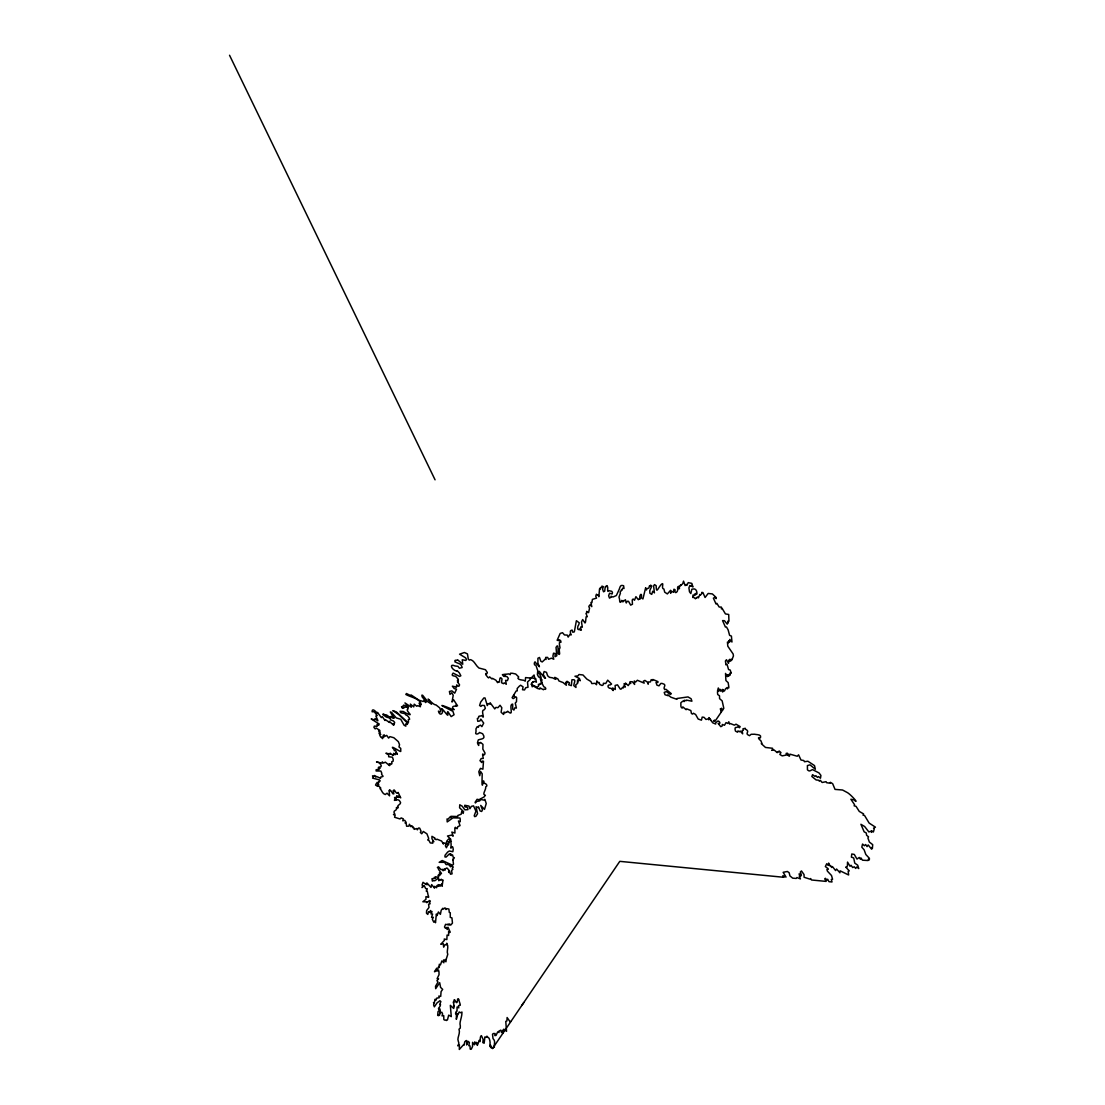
<?xml version="1.0" encoding="UTF-8"?>
<svg xmlns="http://www.w3.org/2000/svg" width="1105" height="1105" viewBox="0 0 1105 1105"><rect width="100%" height="100%" fill="white"/><g stroke="black" fill="none" stroke-linecap="round" stroke-linejoin="round"><path stroke-width="1.5" d="M708.678 719.797L708.899 717.601L710.764 720.115M521.809 1005.453L523.798 1002.511M533.453 681.523L531.574 683.456L532.182 686.799L533.397 686.053L537.665 688.526L539.82 689.119L540.027 687.863L543.425 689.727L544.061 689.092C546.768 690.293 546.063 687.296 543.784 686.73L541.409 682.172C539.723 679.92 542.5 678.456 540.152 675.556L539.972 674.078C536.519 673.815 539.074 669.533 539.986 672.227L544.654 678L545.497 678.249L543.218 674.451L544.13 671.536L546.478 672.323L547.652 675.79L549.434 677.324L552.68 677.862C560.953 682.462 549.53 674.078 557.956 679.009L558.964 680.97L563.108 682.572L566.34 685.252L565.677 682.6L566.934 682.89L566.312 681.716L567.155 681.288L569.503 682.904L568.564 684.713L571.368 685.653L571.934 679.755C576.934 678.94 574.006 682.379 573.757 685.611L575.954 687.476L575.802 684.686L577.639 683.387L577.28 681.84L578.177 681.937L577.473 680.418L578.785 680.321L578.302 679.34L580.194 680.749L579.407 678.456L574.959 676.232L577.956 675.915L578.965 674.506L582.984 674.975L586.824 679.078L590.885 681.523L591.81 683.581L595.305 683.318L596.52 684.741L596.824 681.633C596.272 679.202 598.358 684.175 599.159 682.448L599.766 684.478L602.128 685.528L603.385 684.699L603.358 683.277L605.761 683.456L607.695 680.169L611.562 684.036L610.292 684.865C606.507 684.382 607.736 688.94 611.106 688.36L613.151 690.57L612.64 688.001L615.292 689.52L615.14 685.445L617.488 684.851L620.319 689.147L621.369 688.94L622.377 687.642L623.331 687.973L623.455 686.108L625.25 687.103L624.035 683.76L625.803 684.299L625.458 683.042L628.22 685.583L629.947 683.014L630.748 683.553L629.988 681.688L632.391 681.757L634.588 684.451L634.284 680.984L635.665 682.006L637.35 680.266L644.187 683.125L643.4 681.191L644.933 680.404L647.641 682.338L648.179 684.23L648.483 682.006L650.458 681.909L651.218 679.616L652.558 680.528L652.862 679.478L657.931 681.592L657.876 682.448L656.011 682.448L656.936 685.155L658.994 685.832L660.914 683.346L662.448 683.539C667.793 684.907 662.13 687.296 664.823 689.658L665.873 689.244L671.315 693.678L670.39 694.437L666.315 691.578L664.216 692.407L665.003 694.755L667.959 695.653L667.973 694.907L670.928 697.2L676.909 699.327L677.061 698.484L688.014 696.924L691.108 698.761L691.937 701.205L686.454 700.1C686.357 702.117 683.636 698.471 684.216 701.551L682.807 701.123L680.846 702.766L680.887 705.943C680.721 707.159 682.683 709.493 682.807 706.869L686.136 709.686L686.813 708.913L690.846 710.529L691.44 713.512L692.573 714.079L693.415 713.25L695.598 714.465L698.208 719.065L701.454 720.17L702.2 717.104L704.009 717.325L706.026 719.466L709.451 718.443L712.739 722.808L715.722 724.051L715.584 722.836L717.463 721.358C717.96 719.59 722.311 724.148 718.167 723.513L720.792 726.676L722.187 725.999L722.311 724.466L724.479 725.267L726.054 722.629L727.85 723.457L728.803 721.772L729.562 724.107L730.336 723.526L734.383 725.156L735.999 724.176L740.143 726.607L739.521 727.725L737.864 726.786C736.579 728.292 735.005 726.22 735.032 729.038L735.447 731.068L737.491 732.201C737.974 728.941 739.093 733.347 740.184 731.054L742.67 733.831L742.104 730.585L743.306 730.35L742.961 728.803L745.323 728.306L745.212 729.01C751.262 732.104 743.499 733.112 749.494 735.668L751.138 734.3L754.549 734.231C756.234 734.797 761.842 734.217 760.502 737.56L760.088 738.002C757.312 736.648 758.527 739.148 760.806 740.64L761.925 743.333L761.262 743.61L765.489 747.45L772.505 748.265L772.934 749.66L771.649 750.336L774.094 749.936L777.229 752.657L777.768 751.773L778.873 752.16L779.108 750.972L780.945 752.56L779.84 754.466L782.202 755.875L786.138 755.088L786.194 753.389L787.368 753.182L788.362 754.301L787.23 754.867L789.384 756.248L789.951 754.149L797.244 756.234L798.583 754.826L800.987 760.033L803.818 760.53L804.44 761.718L807.879 761.235L814.509 765.585L815.366 769.232L809.979 764.853L807.41 765.572L807.437 769.826C809.564 771.829 809.896 770.765 812.493 769.577L819.054 772.948L820.918 775.434L820.49 778.238L818.584 776.594L817.424 777.381L815.849 775.669L814.993 776.401L812.562 774.674L811.857 776.484L816.125 779.95L818.708 780.213L819.358 781.249L820.311 780.337L822.134 782.492L826.057 781.677L826.595 782.713L830.242 783.238L830.338 782.299L832.659 783.694L835.035 789.398L842.549 790.006L846.9 792.34C850.173 793.721 860.643 805.49 853.806 799.813L850.891 799.26L854.538 804.661L854.151 805.821L856.043 806.346L859.276 811.429L863.558 813.888L863.005 815.131L864.538 815.476L869.138 823.073L875.464 827.175L873.544 828.115L874.221 829.054L873.378 832.024L871.693 830.725L871.596 832.369L870.837 831.209L868.848 831.927L864.663 826.526L860.919 824.289L864.138 831.816L866.279 832.977L866.596 835.283L868.53 836.817L867.895 837.949L869.386 842.079L872.715 844.662L872.37 848.488L872.052 847.618L871.583 849.165L868.185 844.952L867.066 846.61L865.643 844.538L864.372 845.753L862.549 844.04L861.803 847.176L864.11 849.773L865.823 854.51L869.414 858.336L869.304 859.925L868.35 859.165L867.991 860.519L862.452 860.187L860.961 857.936L860.422 859.248L859.262 857.452L856.983 859.082L854.276 854.414L851.762 853.999L851.403 857.149L853.709 857.936L854.759 863.102L857.701 865.201L858.765 868.558L856.693 867.011L855.698 868.433L854.262 866.803L852.687 867.536L851.03 865.256L850.063 866.292L847.521 862.093L847.452 865.588L846.817 867.245L845.712 867.052L849.303 870.906L848.17 871.265L848.64 874.98L840.09 870.823L839.924 872.798L836.596 869.013L835.601 870.588L832.41 866.541L831.637 867.494L830.587 865.56L829.786 865.823L828.653 863.074L828.17 865.422L826.747 863.696L825.352 866.555L828.018 868.613L828.294 869.331L826.899 869.497L827.424 871.182L831.499 875.492L832.576 879.276L831.305 879.456L832.024 881.97L828.971 881.68L827.645 879.221L826.83 880.008L825.407 878.295L824.731 878.834L826.139 881.403L811.443 879.981L810.669 878.544L809.937 879.138L804.109 877.26L804.026 874.525L801.457 870.933L800.338 872.025L801.443 875.215L799.053 873.945L800.697 876.376L799.247 875.975L800.421 878.903L796.898 877.55L796.304 878.434L792.686 878.157L789.923 875.892L789.191 872.784L787.395 871.472L783.141 872.301L786.042 877.052L782.672 875.892L783.832 877.287L619.781 861.348L492.54 1048.507C492.139 1046.684 491.034 1049.308 491.311 1046.808L490.841 1047.499L490.606 1045.109L490.109 1046.67L489.902 1044.626C490.675 1042.429 489.225 1036.02 487.291 1037.36L486.96 1036.145L485.882 1037.333L484.929 1036.891L484.142 1043.244L482.802 1042.581L483.161 1039.46L481.421 1035.634C479.308 1035.91 481.02 1045.164 479.266 1040.302L477.305 1045.399L477.319 1043.079L475.924 1043.963L476.352 1042.36L475.04 1043.286L474.749 1041.877L474.349 1044.791L472.595 1042.333L472.567 1046.421L471.283 1049.211C468.824 1050.717 471.393 1044.349 468.81 1045.717L469.376 1042.443L468.064 1041.311L466.642 1044.943L466.669 1040.551L465.979 1040.703L464.791 1041.753L464.031 1045.233L463.658 1044.612L459.307 1049.474L459.404 1044.902L457.898 1045.896L458.893 1043.203L458.271 1041.131C456.738 1038.023 460.647 1033.534 458.989 1029.211L460.274 1028.078L460.329 1025.854C458.989 1022.318 462.07 1017.829 461.973 1012.042L460.495 1012.733L459.224 1011.959L457.884 1014.639L456.752 1013.271L457.456 1014.998L456.337 1019.335L456.42 1014.873C454.901 1014.39 455.73 1011.213 457.014 1011.158L457.083 1007.014L458.782 1007.857C457.042 1003.699 461.241 1006.779 460.177 1004.265L458.506 998.879L458.257 1000.218L457.608 999.031C456.876 1009.238 454.017 993.657 453.837 1002.58L453.312 1001.986L454.141 1006.13L453.533 1005.343C455.067 1007.373 453.575 1006.766 453.699 1008.451L450.343 1005.343L451.268 1016.614L448.699 1015.122L447.47 1019.901L446.31 1020.509C445.757 1019.266 445.039 1020.91 443.823 1019.528L443.754 1015.661L442.014 1015.896L442.608 1013.989L441.807 1012.208L440.149 1012.774L440.177 1010.011L439.61 1015.081L439.182 1014.376L438.726 1015.661L437.663 1015.385L438.036 1011.614L439.735 1010.067L438.63 1009.404L439.845 1008.741L438.45 1008.561L440.149 1006.103L440.508 1004.625L439.68 1004.528L440.867 1001.6L439.928 1000.716L437.055 1002.87L434.348 1006.835L433.588 1004.915L434.306 1002.87L433.478 1002.636L434.569 1002.166L434.969 999.307C437.815 1001.669 434.873 997.553 437.663 997.981L439.251 997.718L438.823 996.033L440.715 996.406L441.075 991.627L442.663 989.376L440.591 987.4L439.68 982.69L435.688 988.699L435.522 986.309L437.967 982.083L436.958 980.66L438.561 978.809L437.097 978.698L439.03 974.679L438.989 971.944L438.492 969.928L437.594 970.964L437.041 969.61L436.641 970.853L434.472 971.751L436.668 968.242L438.644 967.98L438.588 966.447L439.348 966.972L439.293 964.237L440.439 964.927L441.862 960.908L443.865 962.773L443.575 959.941L445.95 961.778L445.218 959.458L445.895 960.245L447.76 954.347C446.116 950.797 449.321 947.33 446.765 943.228L446.379 944.858L445.066 944.568L443.658 947.165L443.243 943.67L440.771 944.292L444.459 940.3L444.224 939.001L446.862 939.568L447.069 935.037L448.602 935.479L448.63 931.322L449.473 932.551L450.246 932.164L447.967 927.219L447.263 929.485L446.503 927.427L445.495 928.324L444.486 927.012L445.591 924.319L447.981 924.788L448.064 923.96L449.21 925.092L449.611 923.918L450.674 925.134L452.456 923.131L451.945 917.896L450.26 917.371L450.288 912.744L449.293 912.412L448.865 909.028L446.627 908.614L446.006 909.553C444.749 905.106 443.547 911.363 442.843 908.227L441.199 910.299L440.398 914.346L438.395 911.957L437.124 915.562L436.351 913.987L435.508 922.73L434.735 920.907L433.782 922.205L432.317 919.194L433.353 917.316L431.544 917.371L432.594 914.015L430.95 913.876L431.986 911.514L430.964 912.164L430.66 910.534L429.154 912.454L428.533 911.666L427.801 914.443L426.461 913.213L426.641 910.575L429.03 907.44L428.588 904.277L430.163 903.752L429.458 902.813L430.342 901.114L429.555 900.52L426.71 902.675L426.558 901.86L422.842 901.763L425.936 899.346L425.964 896.625L428.602 897.343A2.279 1.464 -83.4 0 0 428.174 895.492L427.276 891.293L426.226 891.1L427.304 888.779L425.687 888.613L424.223 885.588L422.041 887.591L423.105 885.658L422.055 885.064L423.008 882.301L425.978 884.47L426.102 883.365L427.083 884.787L426.972 882.992L431.019 887.412L431.654 884.608L434.514 888.171L434.652 886.307L436.655 887.729L436.917 885.533L438.436 886.348L438.091 884.635L440.149 886.182L439.914 884.732L442.345 886.251L441.751 883.862L442.359 884.525L442.995 880.022L442.262 880.63L441.296 879.221L440.384 880.229L439.652 879.497L438.851 880.754L438.436 878.144L434.873 880.713C432.566 880.975 433.975 879.732 432.359 881.155L432 878.668L434.403 878.544L434.224 877.398L435.563 878.226L435.398 876.707L438.505 877.508L438.091 875.284L439.127 875.878L439.017 874.469L440.356 874.911L439.389 872.922L441.461 873.71C440.204 871.03 438.436 870.243 438.146 867.978L437.359 867.508L438.519 866.817L441.005 869.649L442.649 869.373L443.119 870.754L444.224 868.986L444.942 870.284L445.191 868.875L446.903 867.964L448.879 869.98L448.561 871.638L449.1 872.577L449.417 870.906L450.536 874.221L452.097 873.82L451.517 870.491L452.857 869.4L452.263 868.35L453.285 867.038L451.13 865.809L450.702 866.845L448.437 864.4L446.13 864.621L444.569 862.328L439.168 862.314L442.221 860.519L452.525 865.229L453.492 864.179L452.801 859.068L452.912 859.883L454.376 857.729L453.23 857.273L452.525 854.828L451.503 855.56L450.619 853.695L450.357 855.104L449.404 853.861L446.075 857.093L444.942 856.941L445.025 855.298L447.608 852.107L449.362 850.988L452.843 851.706L453.23 849.331C452.387 842.245 450.246 851.886 451.006 846.458C451.406 843.281 450.702 838.253 449.113 842.259L446.392 847.742L445.398 845.864L446.876 840.946L448.63 839.054L450.868 839.386L447.47 836.002L451.586 835.104L453.133 836.167L451.848 832.079L454.942 833.046L454.832 828.032L455.371 827.3L457.111 828.764L457.815 826.678L460.039 825.615L458.437 821.001L460.233 821.761L460.246 819.413L459.984 818.018L452.94 817.852L447.194 821.954L447.055 818.916L448.077 819.178L450.067 816.899L450.964 817.783L450.923 816.319L457.774 816.54L457.843 815.476L461.227 814.192L461.71 811.498L463.175 813.432L463.603 811.65L459.583 807.783L459.749 804.772L462.277 806.249L464.832 809.841L467.968 809.634C467.691 804.827 464.114 808.971 464.749 805.269L468.99 806.07L469.915 808.722L471.338 806.374L473.52 805.849L475.924 811.194L474.238 815.656L474.598 816.595L475.896 816.346L477.567 813.722L476.062 806.761L478.175 807.631L478.534 806.899L480.109 810.973L481.656 811.457L482.484 809.896L480.716 805.393L484.501 809.371L486.241 803.501L484.805 799.288L484.018 800.13L480.772 799.495L479.639 800.932L476.738 801.429L475.385 802.976L475.081 802.313L477.084 799.302L478.962 799.689L484.004 797.009L485.44 795.255L484.529 795.034C482.25 793.901 486.131 789.854 485.786 786.746C488.217 786.042 486.172 783.362 484.183 783.265C483.092 775.185 482.595 790.945 481.987 782.782L482.194 773.818L480.647 771.539L479.736 775.71L478.81 771.704L480.454 768.376L482.899 769.177L483.493 761.262L482.167 761.055L481.766 762.547L479.984 760.668L481.172 758.541L483.286 758.458L482.581 754.743L482.871 753.914L483.479 755.06L484.639 754.549L485.04 753.071L482.844 749.149L482.982 744.383L480.592 742.422C479.832 744.038 479.004 741.165 478.603 743.858L478.686 745.474L477.443 742.905L478.285 739.88C481.518 738.706 486.393 739.286 482.623 733.72L479.487 732.477C479.059 734.052 474.156 735.364 476.006 731.745L475.979 728.844L477.25 726.62L478.41 727.283L478.562 726.054L480.495 725.142L481.891 726.634L483.686 723.098L480.827 719.12L479.943 720.943L477.761 721.316L477.346 718.512L478.562 717.891C478.396 714.935 479.943 716.869 481.614 715.557C485.965 721.123 480.205 709.963 483.907 709.99L485.357 708.36L484.404 705.501L481.821 705.377L480.937 706.413L479.598 705.473L480.675 702.076L483.88 697.918L485.026 697.973L487.333 705.584L488.203 703.623L489.916 704.175L490.123 702.752L494.764 708.913L495.869 707.393L497.954 707.67L500.04 705.266L501.822 707.725L501.104 712.255L503.59 714.465L504.101 712.048C505.62 713.913 505.745 711.468 506.822 712.255L507.678 711.233C514.999 717.891 508.01 704.299 512.665 704.078L512.72 709.161L513.908 710.059L514.847 707.835L516.408 708.07L515.248 703.042L516.477 701.758L516.657 697.711C514.889 694.354 514.143 701.012 512.112 697.642L513.59 695.114L514.17 696.15L514.018 694.548L516.159 690.97L517.264 690.86L517.168 688.526L519.35 686.15L520.621 685.224L523.052 686.84L522.499 689.741L524.543 689.948L525.731 687.697L527.997 687.269L527.513 682.006L530.345 679.354L530.58 677.697L535.718 678.663L536.408 682.199L534.71 681.357L532.279 682.503M492.54 1048.507L493.825 1046.504L494.363 1047.319C493.907 1042.982 495.883 1041.476 493.01 1038.576L492.512 1034.294L493.272 1033.548L495.123 1033.534L494.833 1035.592L496.048 1035.426L497.733 1031.835L499.004 1032.54L498.894 1031.158L500.8 1030.136L501.366 1032.25L502.789 1033.12L502.347 1030.855L503.908 1029.128L503.839 1030.703L504.819 1029.874L506.532 1031.324L505.772 1021.407L506.919 1020.937L507.112 1017.525L510.054 1021.752L510.952 1021.407M542.279 680.045L540.511 679.589L540.124 677.434L538.618 676.951L537.389 674.644L537.762 670.694L535.842 665.141C532.9 665.928 534.944 659.754 535.511 662.558L539.42 666.757L537.9 663.014L537.914 658.262L539.489 657.461L540.842 661.26L542.196 661.95L544.268 660.058C545.152 657.378 546.961 661.936 545.621 657.406L547.638 657.406L548.591 659.284L551.367 658.166L553.771 659.229L552.887 656.135L553.508 653.207L555.193 653.525L554.972 656.729L556.796 655.762L556.022 647.378C558.923 642.267 557.652 651.066 558.177 653.842C561.492 656.467 557.818 649.339 560.014 647.806L559.365 643.939L559.641 641.853L560.995 642.267L560.58 640.513L558.992 639.671L558.605 640.596L557.141 640.278L560.18 633.427L562.528 632.709L564.489 634.961L567.252 635.085L568.163 637.115L570.083 634.118L571.036 635.057C569.503 629.753 570.815 630.872 572.086 630.043L572.818 632.253L574.324 631.853L576.396 620.692L579.255 622.847L578.716 624.878C577.28 626.079 576.838 631.632 579.821 628.828L580.07 630.057L581.368 630.182L580.512 627.626L581.037 626.756L582.349 627.212L581.492 622.046L582.653 619.532L585.001 622.999L585.54 621.963L586.12 616.797L587.28 616.756L585.982 613.344L587.045 612.75L586.617 611.397L588.578 612.653L589.545 608.247L588.785 606.41L590.07 604.766L591.755 606.631L590.94 602.446L591.852 602.764L592.418 599.366L596.548 598.123L595.775 596.258L596.41 594.2L597.598 595.333L598.206 594.725L598.841 596.728L599.532 588.841L600.402 589.048L600.36 587.529L601.769 587.501L601.907 586.12L603.358 586.658L602.543 589.062L603.537 591.783L604.711 591.203L605.209 586.796L605.941 586.99C605.374 586.133 607.695 584.932 607.294 586.23C608.537 586.976 606.562 593.647 608.869 590.678L611.742 591.299L612.46 592.418L612.142 593.979L609.546 593.247L608.634 595.733L609.49 598.109L611.162 597.17L611.024 596.23L612.957 597.032L616.355 595.526L618.676 590.512C619.808 588.661 619.905 584.78 622.35 585.457L623.621 585.747L624.007 588.537L622.598 588.15L621.963 590.291L621.217 589.946C621.784 591.879 619.297 590.595 620.402 593.247L618.98 597.059L619.546 599.172C619.656 603.62 620.623 602.418 621.286 601.438L621.562 600.402L622.944 601.921L623.123 600.512L624.007 600.94L625.416 599.711L626.286 602.971L627.198 601.286L628.496 601.272L630.665 605.126L632.447 604.228L632.212 599.96L633.11 599.007L634.505 600.236L635.928 596.672L638.359 599.725L639.394 598.523L640.016 599.2C638.593 595.181 642.627 591.299 641.259 597.777L642.917 598.951L645.665 587.694L646.48 589.987L646.729 588.758L648.911 588.04L649.45 585.802L650.072 586.368L650.569 585.167L651.826 585.968L649.768 590.692L649.892 593.219L651.729 594.38L652.737 591.216L654.422 592.874L653.608 585.982L654.505 584.586L656.163 585.719C656.287 594.393 657.807 588.33 661.204 584.504C664.809 581.064 660.555 589.006 663.912 588.993L664.713 592.183L667.351 593.924L670.583 590.305L670.625 593.274L671.605 591.216L673.525 592.363L673.981 589.186L675.1 589.835C674.036 593.938 677.476 593.233 677.835 589.407C677.324 588.551 677.669 585.305 678.622 587.073L678.249 588.468L679.451 588.675L679.271 585.871L680.418 585.968L680.611 584.78L680.887 585.47L682.766 583.62L683.539 581.12L685.114 585.595L686.398 584.393L686.896 585.346L688.222 582.625L691.854 583.385L692.946 587.004L691.357 585.388L691.081 586.423L689.838 585.429L688.912 587.874L689.479 591.783L690.805 593.551L691.841 589.227L693.429 588.965C695.225 588.509 697.296 590.443 696.896 594.048L695.791 593.371L695.473 595.029L694.479 594.076L694.285 595.457L692.918 595.043L693.015 597.57L693.249 596.866L695.473 598.799L696.109 597.819C697.172 599.49 696.647 595.112 698.443 597.874L699.866 594.435L700.308 595.264L701.868 593.537L701.716 592.418L702.932 592.529L705.073 597.515L708.181 593.44L712.394 593.938L716.109 597.446L716.068 598.648L715.073 597.418L713.388 598.137L716.026 603.965L716.869 603.358L719.189 607.046L721.358 607.087L721.413 608.855L722.076 608.275L725.433 613.91L728.706 614.477L728.955 621.3L728.043 620.913L728.347 622.847L727.822 622.018L727.214 624.132L724.466 620.706L722.56 620.582L725.405 627.046L726.468 626.977L728.14 629.905L729.604 635.347L731.413 636.093L731.966 642.005L729.77 639.422L729.701 642.06L728.706 640.638L728.485 642.889L727.422 642.115L727.808 646.218L733.14 653.994L733.444 655.914L731.869 660.017L731.261 659.298L730.888 660.873L729.825 659.271L729.908 661.177L729.065 659.865L728.54 663.332L726.482 659.74L725.419 660.97L725.957 664.906L727.035 664.243L728.568 669.575L730.156 669.989L731.303 673.207L730.17 672.835L730.101 675.196L729.189 674.271L728.734 676.219L727.587 674.713L727.449 676.605L725.529 673.415L725.916 680.57L728.154 682.614L728.803 686.744L728.803 687.904L727.187 687.476L727.504 688.857L726.192 688.249C724.452 688.954 725.004 693.539 722.753 689.382L722.711 691.992L720.543 689.437L720.446 691.122L719.604 689.561L719.341 690.459L718.278 687.973L718.609 691.136L717.656 690.086L717.504 692.628L717.711 694.534L719.507 695.763L719.576 698.636L722.159 700.888L723.803 708.346L715.032 721.234L714.396 720.059L714.231 721.344L713.416 721.013M542.072 681.909L540.828 684.078L540.262 683.401L539.13 684.824L538.397 684.313L538.508 686.246L537.071 687.227L531.049 684.271M449.625 841.706L450.274 840.256L451.379 841.292M721.316 711.993L720.336 708.747L721.289 709.769L721.441 708.222L722.518 710.225M448.105 841.609L448.658 844.717L443.243 842.645L443.464 844.068L441.613 841.057L437.041 839.192C436.862 840.228 433.395 839.013 434.9 838.06L431.917 836.305L431.958 838.709L433.892 841.734L432.538 841.388L432.815 843.184L430.273 842.935L428.56 839.814L427.828 840.132L428.712 838.405L426.903 833.819L423.312 831.457L421.723 833.778L420.356 832.424L421.102 831.25L419.651 828.101C417.359 826.816 417.814 832.231 416.778 828.557L414.099 829.372L414.375 828.308L412.773 827.631L413.422 827.231L411.764 825.739L411.019 826.789L409.402 824.261L408.933 826.139L406.612 826.236L406.198 823.612L404.996 822.88L406.143 822.369L404.692 820.269L402.786 820.835L403.284 818.833L401.17 817.921L400.01 818.957L394.582 817.258L395.162 815.228L393.49 814.537L394.817 814.067C391.819 809.689 397.745 811.471 396.377 807.631L397.841 808.087L397.372 806.968L398.132 807.092C396.018 804.992 402.98 804.385 399.706 801.07C398.325 798.68 396.626 800.973 395.687 798.459L396.004 800.352C395.314 799.633 393.27 801.581 395.162 798.956C392.814 795.641 398.159 799.164 396.695 795.752L398.408 797.451L398.449 796.056L400.728 797.851L398.09 792.368C396.433 796.263 393.891 786.705 393.725 791.18L393.228 790.503L393.85 793.86L392.966 793.86L390.921 790.848L389.747 789.84L389.664 791.152L389.14 790.393L389.554 795.849L387.026 793.21L385.258 794.523C382.026 793.514 381.985 790.324 379.996 788.542L380.797 788.086L378.366 785.683L378.656 784.412L377.579 786.359L375.548 785.061L376.294 783.569L378.2 784.108L377.012 782.423L379.029 782.547L378.697 781.456L380.217 780.959L379.319 779.826L372.592 778.127L373.297 776.677L372.468 775.959L373.642 776.539L374.333 775.475L375.824 776.995L375.465 776.249C377.192 776.622 378.656 777.395 380.576 778.376L380.631 777.119L382.261 776.691C384.775 776.497 380.3 774.467 381.819 773.279L380.852 771.055L376.101 770.972L376.156 769.702L379.126 769.494L378.214 768.058L380.079 768.362L378.559 767.229L380.99 766.732L381.211 765.378L379.402 762.795L376.515 761.939L382.081 763.223L382.316 761.87L383.449 763.044L385.355 762.16L389.609 765.627L389.071 763.956L389.72 764.853L389.761 763.956C391.764 765.655 390.189 762.989 391.902 763.804L391.778 761.677L393.049 761.276L393.27 759.618L392.427 757.174L388.684 756.773L388.615 754.756L385.907 753.223L390.272 754.011L390.148 753.182L392.91 755.433C391.999 752.823 394.844 756.732 393.615 753.348L395.231 754.715L395.701 752.671L397.358 754.301L395.424 750.143L394.416 750.723L393.822 749.135C388.297 743.637 400.328 752.091 400.742 751.455L400.77 748.458L398.988 746.939L399.527 744.632L398.366 741.69L393.836 737.726L389.913 736.634L388.629 738.085L386.722 735.405L384.982 736.275L384.319 734.922L383.186 735.253L383.753 737.477L382.261 737.256L382.523 738.665L381.888 737.187L380.742 737.145L379.498 734.576L380.783 734.397L378.863 733.098L380.313 732.187L378.573 730.916L379.913 730.488L376.225 728.043L375.175 728.899L373.891 727.325L374.346 726.123L377.192 726.289L377.026 724.369L378.766 725.253L378.103 724.272L379.222 724.051L371.197 718.954L374.719 719.977L375.009 718.609L377.744 720.874A1.906 1.064 40.6 0 0 377.482 719.645L375.852 715.999L377.233 715.598L374.277 711.758L372.081 711.758C371.957 708.195 374.692 710.101 377.399 713.416L377.468 712.407L381.349 717.587L382.316 716.62L385.023 720.529L385.369 719.673L389.471 722.477L389.264 721.344L393.725 725.294L393.339 723.637L393.919 724.424C394.167 722.463 395.797 723.319 393.339 720.916L390.507 719.908L390.341 718.278L386.198 716.979L382.786 714.479L383.311 713.844L385.907 715.529L385.838 714.811L387.206 716.206L387.178 715.294L390.479 717.988L390.272 716.551L392.772 718.015L391.944 716.275L394.112 718.209L390.3 711.993L391.64 712.49L396.253 717.905L400.728 719.245L404.057 725.184L405.839 726.151L405.576 723.982L407.179 724.424L406.64 723.43L407.938 723.513L398.795 714.604L392.827 710.626L396.391 711.938L407.289 722.007L408.491 722.173L408.339 719.521C412.068 720.488 406.695 714.162 406.032 715.115C405.494 712.228 399.803 714.175 400.065 711.275L403.297 711.51L406.129 713.167C416.102 717.932 403.919 710.211 408.201 708.802L407.151 707.062L403.808 707.241L403.85 708.098L402.427 708.319L401.543 706.606L402.068 707.103L403.739 705.101L408.408 707.228L404.969 702.932L411.322 707.2L410.356 704.092L413.74 706.896L414.209 704.147L416.723 706.233L417.773 705.639L420.452 706.744L419.154 703.07L421.129 704.81C421.24 698.885 409.734 696.882 405.825 694.451L406.46 693.526L411.019 695.791L411.143 694.976L418.947 700.183L423.201 701.495L424.099 700.404L425.549 702.545L426.268 701.91L422.082 696.799L421.917 695.1L422.649 695.294L427.911 701.841L431.599 704.106C423.077 692.131 432.511 705.252 435.95 704.88L439.749 707.904L440.743 710.998L440.191 712.034L438.423 711.137C439.901 717.214 444.058 712.808 442.055 709.507L441.475 708.692C443.865 709.465 449.707 719.963 447.332 712.642L447.815 711.592L451.172 716.606L454.058 714.742L452.912 711.33L443.782 706.648C437 703.236 450.288 708.208 452.263 709.465L454.224 709.603C451.89 708.222 451.848 706.399 454.666 706.081L456.241 706.302L455.813 705.183L457.553 705.86L453.616 699.797L452.028 702.02L453.23 695.238L451.669 692.78L449.997 694.41L449.417 691.468L451.862 690.86L454.721 693.18L456.545 689.188L454.252 688.595L452.359 686.177L454.901 686.716C458.161 689.52 455.398 682.503 457.373 685.68L458.879 686.288L459.583 684.824L457.429 681.84L458.354 681.647L457.415 680.39L458.326 680.5L458.257 679.244L455.619 676.301C452.746 675.735 450.992 675.735 453.133 673.097L459.556 676.426L460.84 675.763L459.321 672.862L457.083 670.583L456.724 671.177C451.475 669.782 448.837 663.055 455.039 665.97L457.912 666.315L459.418 668.221L462.152 667.544C461.365 663.138 457.995 663.774 455.674 662.102L455.08 662.033C454.003 658.925 456.627 661.121 457.594 659.768L462.746 664.229L462.235 659.754L465.813 660.445L466.503 659.423L465.592 657.834L459.583 654.188L464.39 652.516L467.456 653.884L468.244 658.884L469.252 660.113L470.633 659.63C474.515 660.901 475.412 665.196 478.907 668.014L485.454 669.713L487.374 672.544L486.808 673.774L485.703 673.484L485.744 674.644L487.802 677.337L488.59 677.89L489.639 676.868L491.891 678.898L492.512 678.36L495.924 680.238L497.595 682.655L498.314 681.978C500.565 684.244 498.521 674.437 502.029 678.912L501.49 682.669L503.397 683.677L504.281 682.862L506.297 684.257L505.593 680.349L507.43 680.583L508.328 678.304L506.877 676.509L503.714 676.357L502.361 674.658L504.709 674.326L505.289 675.404L505.358 674.326L508.783 673.884L510.275 674.713L510.524 673.221L512.43 673.29L515.69 673.995L518.687 676.923C515.786 679.465 521.933 680.086 523.563 680.238L525.289 681.163L525.552 677.586L531.104 678.097L534.06 675.017L534.931 679.092M229.536 55.25L435.066 479.819"/></g></svg>
